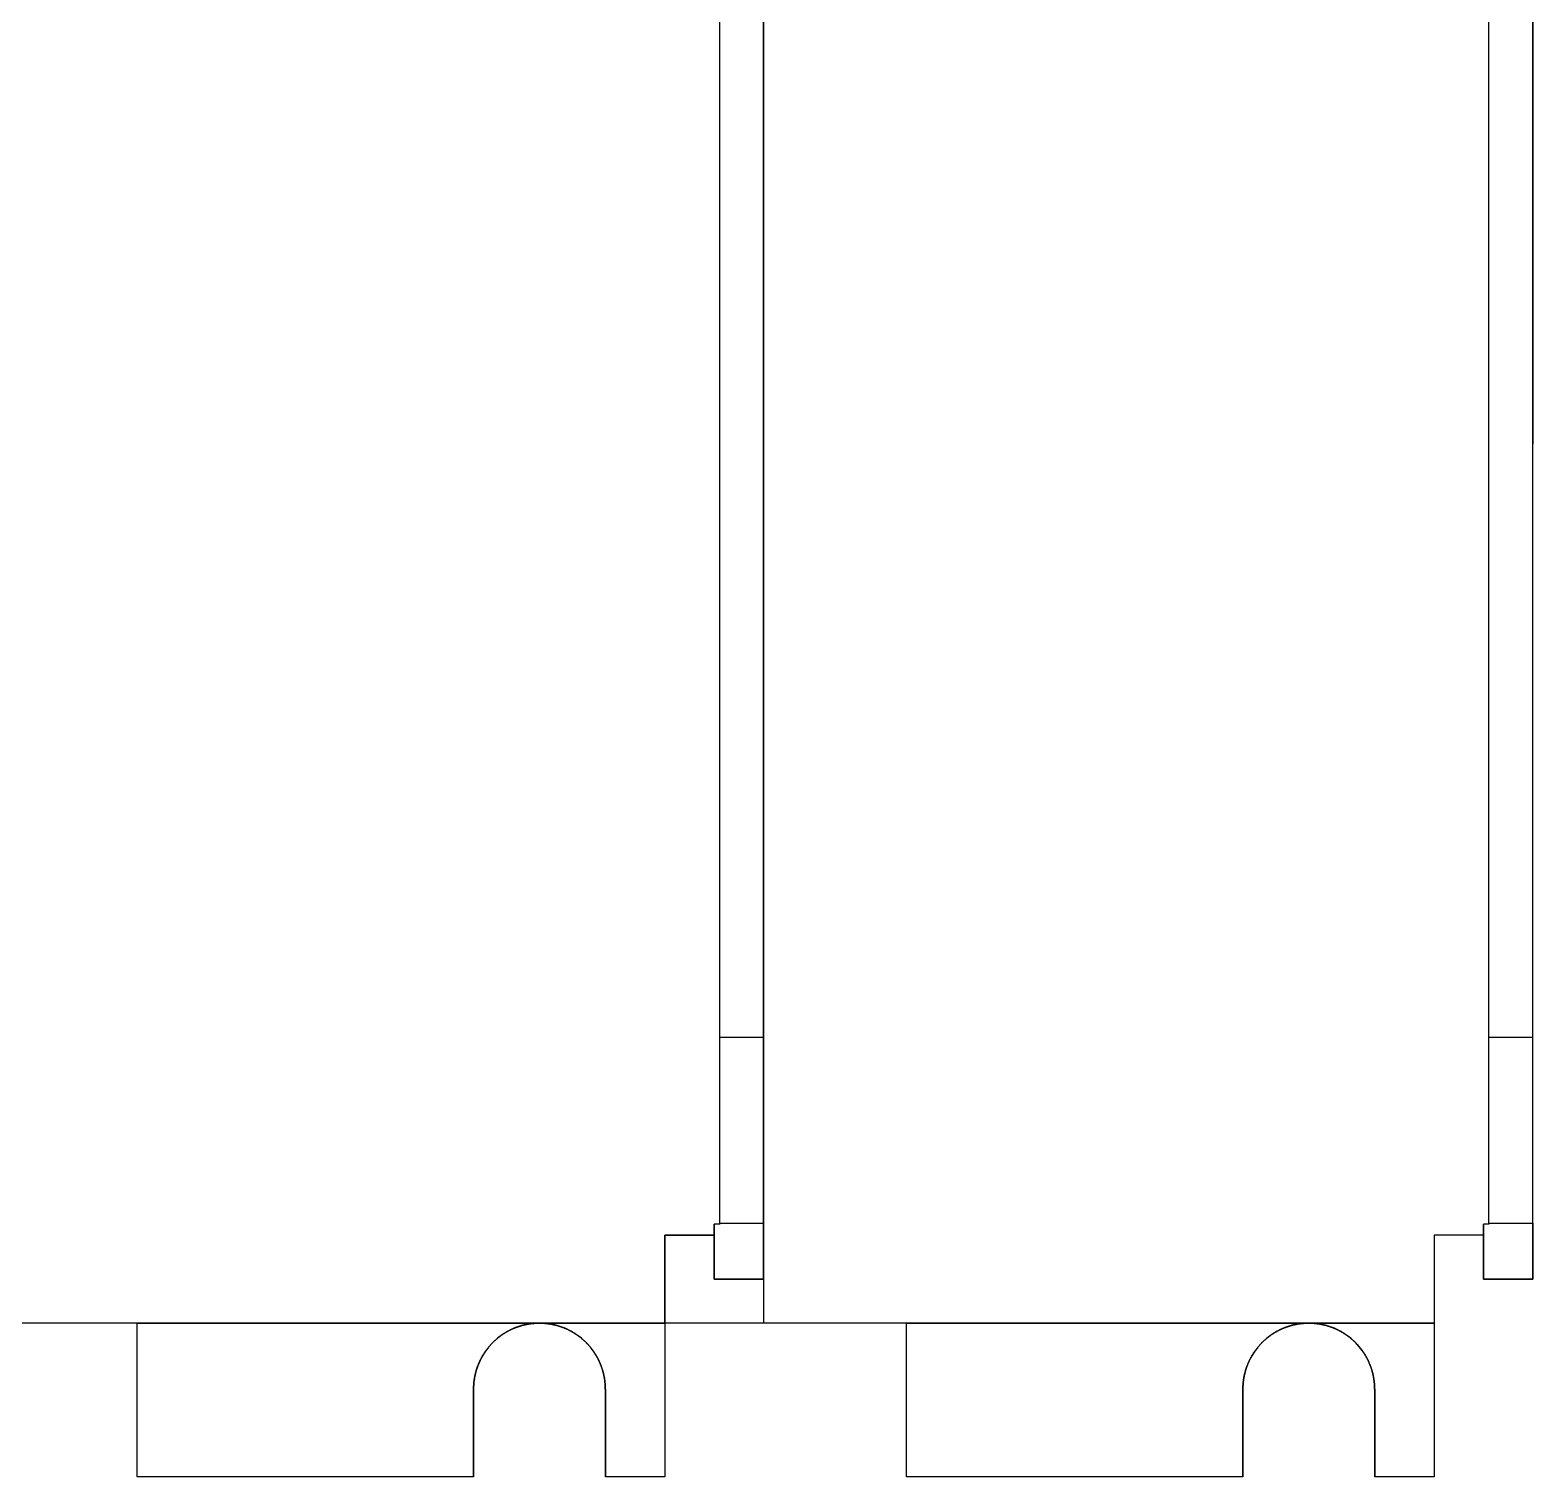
# Paper-space layout 'Sample Network Drawing - A1 Sheet' of a CAD drawing. Extents: x 49 to 806, y 22 to 564.
# Drawn here: x 641.74 to 648.58, y 123.68 to 130.26 of the extents above; entities that cross this region are included whole.
import ezdxf

# ---------------------------------------------------------------- set-up
doc = ezdxf.new("R2010")
doc.units = 0
doc.layers.add('N-EQPM-EXST', color=252, linetype='Continuous', lineweight=25)

psp = doc.layouts.new('Sample Network Drawing - A1 Sheet')

# ---------------------------------------------------------------- linework, layer by layer
at = {"layer": 'N-EQPM-EXST'}
for p, q in [((645.0794, 136.1752), (645.0794, 124.3752)), ((644.8794, 125.6752), (644.8794, 134.2752)), ((644.8794, 124.8251), (644.8794, 134.2752)), ((644.8794, 124.8251), (644.8794, 134.2752)), ((644.8794, 125.6752), (644.8794, 134.2752)), ((645.0794, 125.6752), (645.0794, 134.2752)), ((645.0794, 125.6752), (645.0794, 134.2752)), ((648.3794, 125.6752), (648.3794, 134.2752)), ((648.3794, 124.8251), (648.3794, 134.2752)), ((648.3794, 124.8251), (648.3794, 134.2752)), ((648.3794, 125.6752), (648.3794, 134.2752)), ((648.5794, 125.6752), (648.5794, 134.2752)), ((648.5794, 125.6752), (648.5794, 134.2752)), ((645.0794, 131.8752), (645.0794, 128.3752)), ((648.5794, 131.8752), (648.5794, 128.3752)), ((645.0794, 128.3752), (645.0794, 128.3752)), ((645.0794, 124.5751), (645.0794, 128.3752)), ((648.5794, 128.3752), (648.5794, 128.3752)), ((648.5794, 124.5751), (648.5794, 128.3752)), ((645.0794, 125.6752), (644.8794, 125.6752)), ((645.0794, 125.6752), (644.8794, 125.6752)), ((645.0794, 125.6752), (644.8794, 125.6752)), ((644.8794, 125.6752), (644.8794, 125.6752)), ((644.8794, 124.8301), (644.8794, 125.6752)), ((645.0794, 125.6752), (644.8794, 125.6752)), ((644.8794, 125.6752), (644.8794, 125.6752)), ((644.8794, 124.8301), (644.8794, 125.6752)), ((645.0794, 125.6752), (645.0794, 125.6752)), ((645.0794, 124.8301), (645.0794, 125.6752)), ((645.0794, 125.6752), (645.0794, 125.6752)), ((645.0794, 124.8301), (645.0794, 125.6752)), ((648.5794, 125.6752), (648.3794, 125.6752)), ((648.5794, 125.6752), (648.3794, 125.6752)), ((648.5794, 125.6752), (648.3794, 125.6752)), ((648.3794, 125.6752), (648.3794, 125.6752)), ((648.3794, 124.8301), (648.3794, 125.6752)), ((648.5794, 125.6752), (648.3794, 125.6752)), ((648.3794, 125.6752), (648.3794, 125.6752)), ((648.3794, 124.8301), (648.3794, 125.6752)), ((648.5794, 125.6752), (648.5794, 125.6752)), ((648.5794, 124.8301), (648.5794, 125.6752)), ((648.5794, 125.6752), (648.5794, 125.6752)), ((648.5794, 124.8301), (648.5794, 125.6752)), ((644.8794, 124.8251), (644.8544, 124.8251)), ((644.8544, 124.8251), (644.8544, 124.7751)), ((644.8794, 124.8251), (644.8544, 124.8251)), ((644.8544, 124.7751), (644.8544, 124.8251)), ((644.8544, 124.7751), (644.8544, 124.8251)), ((644.8544, 124.8251), (644.8544, 124.8251)), ((644.8544, 124.8251), (644.8544, 124.7751)), ((644.8794, 124.8251), (644.8544, 124.8251)), ((644.8544, 124.8251), (644.8544, 124.8251)), ((644.8794, 124.8251), (644.8544, 124.8251)), ((644.8794, 124.8301), (645.0794, 124.8301)), ((644.8794, 124.8301), (644.8794, 124.8251)), ((644.8794, 124.8301), (644.8794, 124.8301)), ((644.8794, 124.8301), (644.8794, 124.8301)), ((644.8794, 124.8301), (645.0794, 124.8301)), ((644.8794, 124.8301), (645.0794, 124.8301)), ((644.8794, 124.8301), (644.8794, 124.8251)), ((644.8794, 124.8301), (645.0794, 124.8301)), ((644.8794, 124.8251), (644.8794, 124.8251)), ((644.8794, 124.8251), (644.8794, 124.8251)), ((645.0794, 124.8301), (645.0794, 124.8301)), ((645.0794, 124.8301), (645.0794, 124.5751)), ((645.0794, 124.8301), (645.0794, 124.8301)), ((645.0794, 124.8301), (645.0794, 124.5751)), ((648.3794, 124.8251), (648.3544, 124.8251)), ((648.3544, 124.8251), (648.3544, 124.7751)), ((648.3794, 124.8251), (648.3544, 124.8251)), ((648.3544, 124.7751), (648.3544, 124.8251)), ((648.3544, 124.7751), (648.3544, 124.8251)), ((648.3544, 124.8251), (648.3544, 124.8251)), ((648.3544, 124.8251), (648.3544, 124.7751)), ((648.3794, 124.8251), (648.3544, 124.8251)), ((648.3544, 124.8251), (648.3544, 124.8251)), ((648.3794, 124.8251), (648.3544, 124.8251)), ((648.3794, 124.8301), (648.5794, 124.8301)), ((648.3794, 124.8301), (648.3794, 124.8251)), ((648.3794, 124.8301), (648.3794, 124.8301)), ((648.3794, 124.8301), (648.3794, 124.8301)), ((648.3794, 124.8301), (648.5794, 124.8301)), ((648.3794, 124.8301), (648.5794, 124.8301)), ((648.3794, 124.8301), (648.3794, 124.8251)), ((648.3794, 124.8301), (648.5794, 124.8301)), ((648.3794, 124.8251), (648.3794, 124.8251)), ((648.3794, 124.8251), (648.3794, 124.8251)), ((648.5794, 124.8301), (648.5794, 124.8301)), ((648.5794, 124.8301), (648.5794, 124.5751)), ((648.5794, 124.8301), (648.5794, 124.8301)), ((648.5794, 124.8301), (648.5794, 124.5751)), ((644.6294, 124.7752), (644.8544, 124.7752)), ((644.6294, 124.7752), (644.6294, 124.7752)), ((644.6294, 124.7752), (644.8544, 124.7752)), ((644.6294, 124.3752), (644.6294, 124.7752)), ((644.6294, 124.7752), (644.6294, 124.7752)), ((644.6294, 124.3752), (644.6294, 124.7752)), ((644.8544, 124.7751), (644.6294, 124.7751)), ((644.6294, 124.7751), (644.6294, 124.3752)), ((644.6294, 124.7751), (644.6294, 124.7751)), ((644.6294, 124.7751), (644.6294, 124.3752)), ((644.6294, 124.7751), (644.6294, 123.6752)), ((644.8544, 124.7751), (644.6294, 124.7751)), ((644.6294, 124.7751), (644.6294, 124.7751)), ((644.8544, 124.7751), (644.6294, 124.7751)), ((644.8544, 124.7752), (644.8544, 124.5752)), ((644.8544, 124.7752), (644.8544, 124.7752)), ((644.8544, 124.7752), (644.8544, 124.5752)), ((644.8544, 124.7752), (644.8544, 124.7752)), ((644.8544, 124.7751), (644.8544, 124.7751)), ((644.8544, 124.7751), (644.8544, 124.5751)), ((644.8544, 124.5751), (644.8544, 124.7751)), ((644.8544, 124.5751), (644.8544, 124.7751)), ((644.8544, 124.7751), (644.8544, 124.7751)), ((644.8544, 124.7751), (644.8544, 124.7751)), ((644.8544, 124.7751), (644.8544, 124.7751)), ((648.3544, 124.7751), (648.1294, 124.7751)), ((648.1294, 124.7751), (648.1294, 124.3752)), ((648.1294, 124.7751), (648.1294, 124.7751)), ((648.1294, 124.7751), (648.1294, 124.3752)), ((648.1294, 124.7751), (648.1294, 123.6752)), ((648.3544, 124.7751), (648.1294, 124.7751)), ((648.1294, 124.7751), (648.1294, 124.7751)), ((648.3544, 124.7751), (648.1294, 124.7751)), ((648.3544, 124.7751), (648.3544, 124.7751)), ((648.3544, 124.7751), (648.3544, 124.5751)), ((648.3544, 124.5751), (648.3544, 124.7751)), ((648.3544, 124.5751), (648.3544, 124.7751)), ((648.3544, 124.7751), (648.3544, 124.7751)), ((648.3544, 124.7751), (648.3544, 124.7751)), ((648.3544, 124.7751), (648.3544, 124.7751)), ((644.8544, 124.5752), (645.0794, 124.5752)), ((644.8544, 124.5752), (644.8544, 124.5752)), ((644.8544, 124.5752), (645.0794, 124.5752)), ((644.8544, 124.5752), (644.8544, 124.5752)), ((644.8544, 124.5751), (644.8544, 124.5751)), ((645.0794, 124.5751), (644.8544, 124.5751)), ((645.0794, 124.5751), (644.8544, 124.5751)), ((644.8544, 124.5751), (644.8544, 124.5751)), ((644.8544, 124.5751), (645.0794, 124.5751)), ((645.0794, 124.5752), (645.0794, 124.5752)), ((645.0794, 124.5751), (645.0794, 124.5751)), ((645.0794, 124.5751), (645.0794, 124.5751)), ((648.3544, 124.5751), (648.3544, 124.5751)), ((648.5794, 124.5751), (648.3544, 124.5751)), ((648.5794, 124.5751), (648.3544, 124.5751)), ((648.3544, 124.5751), (648.3544, 124.5751)), ((648.3544, 124.5751), (648.5794, 124.5751)), ((648.5794, 124.5751), (648.5794, 124.5751)), ((648.5794, 124.5751), (648.5794, 124.5751)), ((642.2294, 124.3752), (641.1294, 124.3752)), ((644.6294, 124.3752), (641.5794, 124.3752)), ((644.6294, 124.3752), (641.5794, 124.3752)), ((642.2294, 124.3752), (642.2294, 124.3752)), ((642.2294, 124.3752), (644.0594, 124.3752)), ((642.2294, 123.6752), (642.2294, 124.3752)), ((642.2294, 124.3752), (642.2294, 124.3752)), ((642.2294, 123.6752), (642.2294, 124.3752)), ((642.2294, 124.3752), (644.0594, 124.3752)), ((642.2294, 123.6752), (642.2294, 124.3752)), ((644.0594, 124.3752), (644.6294, 124.3752)), ((644.0594, 124.3752), (644.6294, 124.3752)), ((645.0794, 124.3752), (644.6294, 124.3752)), ((644.6294, 124.3752), (644.6294, 124.3752)), ((645.7294, 124.3752), (644.6294, 124.3752)), ((644.6294, 124.3752), (644.6294, 124.3752)), ((644.6294, 124.3752), (644.6294, 124.3752)), ((644.6294, 124.3752), (644.6294, 123.6752)), ((644.6294, 124.3752), (644.6294, 124.3752)), ((644.6294, 124.3752), (644.6294, 123.6752)), ((648.1294, 124.3752), (645.0794, 124.3752)), ((645.0794, 124.3752), (645.0794, 124.3752)), ((648.1294, 124.3752), (645.0794, 124.3752)), ((645.7294, 124.3752), (645.7294, 124.3752)), ((645.7294, 124.3752), (647.5594, 124.3752)), ((645.7294, 123.6752), (645.7294, 124.3752)), ((645.7294, 124.3752), (645.7294, 124.3752)), ((645.7294, 123.6752), (645.7294, 124.3752)), ((645.7294, 124.3752), (647.5594, 124.3752)), ((645.7294, 123.6752), (645.7294, 124.3752)), ((647.5594, 124.3752), (648.1294, 124.3752)), ((647.5594, 124.3752), (648.1294, 124.3752)), ((648.1294, 124.3752), (648.1294, 124.3752)), ((648.1294, 124.3752), (648.1294, 123.6752)), ((648.1294, 124.3752), (648.1294, 124.3752)), ((648.1294, 124.3752), (648.1294, 123.6752)), ((643.7594, 123.6752), (643.7594, 124.0752)), ((643.7594, 124.0752), (643.7594, 123.6752)), ((643.7594, 123.6752), (643.7594, 124.0752)), ((643.7594, 124.0752), (643.7594, 124.0752)), ((644.3594, 124.0752), (644.3594, 123.6752)), ((644.3594, 124.0752), (644.3594, 123.6752)), ((644.3594, 123.6752), (644.3594, 124.0752)), ((644.3594, 124.0752), (644.3594, 124.0752)), ((647.2594, 123.6752), (647.2594, 124.0752)), ((647.2594, 124.0752), (647.2594, 123.6752)), ((647.2594, 123.6752), (647.2594, 124.0752)), ((647.2594, 124.0752), (647.2594, 124.0752)), ((647.8594, 124.0752), (647.8594, 123.6752)), ((647.8594, 124.0752), (647.8594, 123.6752)), ((647.8594, 123.6752), (647.8594, 124.0752)), ((647.8594, 124.0752), (647.8594, 124.0752)), ((642.2294, 123.6752), (642.2294, 123.6752)), ((643.7594, 123.6752), (642.2294, 123.6752)), ((643.7594, 123.6752), (642.2294, 123.6752)), ((642.2294, 123.6752), (642.2294, 123.6752)), ((643.7594, 123.6752), (642.2294, 123.6752)), ((643.7594, 123.6752), (643.7594, 123.6752)), ((643.7594, 123.6752), (643.7594, 123.6752)), ((644.3594, 123.6752), (644.3594, 123.6752)), ((644.6294, 123.6752), (644.3594, 123.6752)), ((644.6294, 123.6752), (644.3594, 123.6752)), ((644.6294, 123.6752), (644.3594, 123.6752)), ((644.3594, 123.6752), (644.3594, 123.6752)), ((644.6294, 123.6752), (644.6294, 123.6752)), ((644.6294, 123.6752), (644.6294, 123.6752)), ((645.7294, 123.6752), (645.7294, 123.6752)), ((647.2594, 123.6752), (645.7294, 123.6752)), ((647.2594, 123.6752), (645.7294, 123.6752)), ((645.7294, 123.6752), (645.7294, 123.6752)), ((647.2594, 123.6752), (645.7294, 123.6752)), ((647.2594, 123.6752), (647.2594, 123.6752)), ((647.2594, 123.6752), (647.2594, 123.6752)), ((647.8594, 123.6752), (647.8594, 123.6752)), ((648.1294, 123.6752), (647.8594, 123.6752)), ((648.1294, 123.6752), (647.8594, 123.6752)), ((648.1294, 123.6752), (647.8594, 123.6752)), ((647.8594, 123.6752), (647.8594, 123.6752)), ((648.1294, 123.6752), (648.1294, 123.6752)), ((648.1294, 123.6752), (648.1294, 123.6752))]:
    psp.add_line(p, q, dxfattribs=at)
at = {"layer": 'N-EQPM-EXST', "flags": 128}
for points in [[(644.359, 124.0752), (644.359, 124.0776), (644.359, 124.08), (644.3589, 124.0824), (644.3589, 124.0849), (644.3588, 124.0873), (644.3587, 124.0897), (644.3586, 124.0921), (644.3584, 124.0945), (644.3583, 124.0969), (644.3581, 124.0993), (644.3579, 124.1017), (644.3576, 124.1041), (644.3574, 124.1065), (644.3571, 124.1089), (644.3568, 124.1114), (644.3566, 124.1137), (644.3562, 124.1161), (644.3559, 124.1185), (644.3555, 124.1209), (644.3551, 124.1233), (644.3547, 124.1257), (644.3543, 124.1281), (644.3539, 124.1304), (644.3534, 124.1328), (644.353, 124.1352), (644.3525, 124.1376), (644.352, 124.1399), (644.3514, 124.1423), (644.3509, 124.1446), (644.3503, 124.147), (644.3497, 124.1493), (644.3491, 124.1517), (644.3485, 124.154), (644.3479, 124.1563), (644.3472, 124.1586), (644.3465, 124.161), (644.3458, 124.1633), (644.3451, 124.1656), (644.3444, 124.1679), (644.3436, 124.1702), (644.3428, 124.1725), (644.342, 124.1748), (644.3412, 124.177), (644.3404, 124.1793), (644.3395, 124.1816), (644.3387, 124.1838), (644.3378, 124.1861), (644.3369, 124.1883), (644.336, 124.1906), (644.335, 124.1928), (644.3341, 124.195), (644.3331, 124.1972), (644.3321, 124.1994), (644.3311, 124.2016), (644.3301, 124.2038), (644.3291, 124.206), (644.328, 124.2081), (644.3269, 124.2103), (644.3258, 124.2125), (644.3247, 124.2146), (644.3236, 124.2167), (644.3224, 124.2189), (644.3213, 124.221), (644.3201, 124.2231), (644.3189, 124.2252), (644.3177, 124.2273), (644.3164, 124.2293), (644.3152, 124.2314), (644.3139, 124.2335), (644.3126, 124.2355), (644.3113, 124.2376), (644.31, 124.2396), (644.3087, 124.2416), (644.3074, 124.2436), (644.306, 124.2456), (644.3046, 124.2476), (644.3032, 124.2495), (644.3018, 124.2515), (644.3004, 124.2535), (644.2989, 124.2554), (644.2975, 124.2573), (644.296, 124.2592), (644.2945, 124.2611), (644.293, 124.263), (644.2915, 124.2649), (644.2899, 124.2668), (644.2884, 124.2686), (644.2868, 124.2705), (644.2853, 124.2723), (644.2837, 124.2741), (644.2821, 124.2759), (644.2804, 124.2777), (644.2788, 124.2795), (644.2771, 124.2812), (644.2755, 124.283), (644.2738, 124.2847), (644.2721, 124.2865), (644.2704, 124.2882), (644.2687, 124.2898), (644.267, 124.2915), (644.2652, 124.2932), (644.2634, 124.2949), (644.2616, 124.2965), (644.2599, 124.2981), (644.2581, 124.2997), (644.2563, 124.3013), (644.2544, 124.3029), (644.2526, 124.3045), (644.2508, 124.306), (644.2489, 124.3076), (644.247, 124.3091), (644.2451, 124.3106), (644.2432, 124.3121), (644.2413, 124.3135), (644.2394, 124.315), (644.2374, 124.3165), (644.2355, 124.3179), (644.2335, 124.3193), (644.2316, 124.3207), (644.2296, 124.3221), (644.2276, 124.3234), (644.2256, 124.3248), (644.2236, 124.3261), (644.2216, 124.3274), (644.2195, 124.3287), (644.2175, 124.33), (644.2154, 124.3313), (644.2134, 124.3325), (644.2113, 124.3338), (644.2092, 124.335), (644.2071, 124.3362), (644.205, 124.3374), (644.2029, 124.3385), (644.2007, 124.3397), (644.1986, 124.3408), (644.1965, 124.3419), (644.1943, 124.343), (644.1922, 124.3441), (644.19, 124.3452), (644.1878, 124.3462), (644.1856, 124.3472), (644.1835, 124.3482), (644.1813, 124.3492), (644.179, 124.3502), (644.1768, 124.3512), (644.1746, 124.3521), (644.1724, 124.353), (644.1701, 124.3539), (644.1679, 124.3548), (644.1656, 124.3557), (644.1634, 124.3565), (644.1611, 124.3573), (644.1588, 124.3582), (644.1565, 124.359), (644.1543, 124.3597), (644.152, 124.3605), (644.1496, 124.3612), (644.1474, 124.3619), (644.145, 124.3626), (644.1427, 124.3633), (644.1404, 124.364), (644.1381, 124.3646), (644.1357, 124.3652), (644.1334, 124.3659), (644.1311, 124.3664), (644.1287, 124.367), (644.1264, 124.3676), (644.124, 124.3681), (644.1217, 124.3686), (644.1193, 124.3691), (644.1169, 124.3696), (644.1146, 124.37), (644.1122, 124.3705), (644.1098, 124.3709), (644.1074, 124.3713), (644.105, 124.3717), (644.1027, 124.372), (644.1003, 124.3724), (644.0979, 124.3727), (644.0955, 124.373), (644.0931, 124.3732), (644.0907, 124.3735), (644.0883, 124.3738), (644.0859, 124.374), (644.0835, 124.3742), (644.0811, 124.3744), (644.0786, 124.3746), (644.0763, 124.3747), (644.0738, 124.3748), (644.0714, 124.3749), (644.069, 124.375), (644.0666, 124.3751), (644.0642, 124.3751), (644.0618, 124.3752), (644.0594, 124.3752), (644.0569, 124.3752), (644.0545, 124.3751), (644.0521, 124.3751), (644.0497, 124.375), (644.0473, 124.3749), (644.0449, 124.3748), (644.0425, 124.3747), (644.0401, 124.3746), (644.0376, 124.3744), (644.0353, 124.3742), (644.0328, 124.374), (644.0304, 124.3738), (644.028, 124.3735), (644.0256, 124.3732), (644.0232, 124.373), (644.0208, 124.3727), (644.0184, 124.3724), (644.016, 124.372), (644.0137, 124.3717), (644.0113, 124.3713), (644.0089, 124.3709), (644.0065, 124.3705), (644.0041, 124.37), (644.0018, 124.3696), (643.9994, 124.3691), (643.9971, 124.3686), (643.9947, 124.3681), (643.9923, 124.3676), (643.99, 124.367), (643.9876, 124.3664), (643.9853, 124.3659), (643.983, 124.3652), (643.9806, 124.3646), (643.9783, 124.364), (643.976, 124.3633), (643.9737, 124.3626), (643.9713, 124.3619), (643.9691, 124.3612), (643.9668, 124.3605), (643.9644, 124.3597), (643.9622, 124.359), (643.9599, 124.3582), (643.9576, 124.3573), (643.9554, 124.3565), (643.9531, 124.3557), (643.9508, 124.3548), (643.9486, 124.3539), (643.9464, 124.353), (643.9441, 124.3521), (643.9419, 124.3512), (643.9397, 124.3502), (643.9375, 124.3492), (643.9353, 124.3482), (643.9331, 124.3472), (643.9309, 124.3462), (643.9287, 124.3452), (643.9265, 124.3441), (643.9244, 124.343), (643.9222, 124.3419), (643.9201, 124.3408), (643.918, 124.3397), (643.9158, 124.3385), (643.9137, 124.3374), (643.9116, 124.3362), (643.9095, 124.335), (643.9074, 124.3338), (643.9053, 124.3325), (643.9033, 124.3313), (643.9012, 124.33), (643.8992, 124.3287), (643.8971, 124.3274), (643.8951, 124.3261), (643.8931, 124.3248), (643.8911, 124.3234), (643.8891, 124.3221), (643.8871, 124.3207), (643.8852, 124.3193), (643.8832, 124.3179), (643.8813, 124.3165), (643.8793, 124.315), (643.8774, 124.3135), (643.8755, 124.3121), (643.8736, 124.3106), (643.8717, 124.3091), (643.8698, 124.3076), (643.868, 124.306), (643.8661, 124.3045), (643.8643, 124.3029), (643.8625, 124.3013), (643.8606, 124.2997), (643.8588, 124.2981), (643.8571, 124.2965), (643.8553, 124.2949), (643.8535, 124.2932), (643.8518, 124.2915), (643.85, 124.2898), (643.8483, 124.2882), (643.8466, 124.2865), (643.8449, 124.2847), (643.8432, 124.283), (643.8416, 124.2812), (643.8399, 124.2795), (643.8383, 124.2777), (643.8367, 124.2759), (643.835, 124.2741), (643.8335, 124.2723), (643.8319, 124.2705), (643.8303, 124.2686), (643.8288, 124.2668), (643.8272, 124.2649), (643.8257, 124.263), (643.8242, 124.2611), (643.8227, 124.2592), (643.8213, 124.2573), (643.8198, 124.2554), (643.8183, 124.2535), (643.8169, 124.2515), (643.8155, 124.2495), (643.8141, 124.2476), (643.8127, 124.2456), (643.8114, 124.2436), (643.81, 124.2416), (643.8087, 124.2396), (643.8074, 124.2376), (643.8061, 124.2355), (643.8048, 124.2335), (643.8035, 124.2314), (643.8023, 124.2293), (643.801, 124.2273), (643.7998, 124.2252), (643.7986, 124.2231), (643.7975, 124.221), (643.7963, 124.2189), (643.7952, 124.2167), (643.794, 124.2146), (643.7929, 124.2125), (643.7918, 124.2103), (643.7907, 124.2081), (643.7896, 124.206), (643.7886, 124.2038), (643.7876, 124.2016), (643.7866, 124.1994), (643.7856, 124.1972), (643.7846, 124.195), (643.7837, 124.1928), (643.7827, 124.1906), (643.7818, 124.1883), (643.7809, 124.1861), (643.78, 124.1838), (643.7792, 124.1816), (643.7783, 124.1793), (643.7775, 124.177), (643.7767, 124.1748), (643.7759, 124.1725), (643.7751, 124.1702), (643.7744, 124.1679), (643.7736, 124.1656), (643.7729, 124.1633), (643.7722, 124.161), (643.7715, 124.1586), (643.7709, 124.1563), (643.7702, 124.154), (643.7696, 124.1517), (643.769, 124.1493), (643.7684, 124.147), (643.7678, 124.1446), (643.7673, 124.1423), (643.7667, 124.1399), (643.7662, 124.1376), (643.7657, 124.1352), (643.7653, 124.1328), (643.7648, 124.1304), (643.7644, 124.1281), (643.764, 124.1257), (643.7636, 124.1233), (643.7632, 124.1209), (643.7628, 124.1185), (643.7625, 124.1161), (643.7622, 124.1137), (643.7619, 124.1114), (643.7616, 124.1089), (643.7613, 124.1065), (643.7611, 124.1041), (643.7608, 124.1017), (643.7607, 124.0993), (643.7605, 124.0969), (643.7603, 124.0945), (643.7602, 124.0921), (643.76, 124.0897), (643.7599, 124.0873), (643.7598, 124.0849), (643.7598, 124.0824), (643.7597, 124.08), (643.7597, 124.0776), (643.7597, 124.0752), (643.7597, 124.0776), (643.7597, 124.08), (643.7598, 124.0824), (643.7598, 124.0849), (643.7599, 124.0873), (643.76, 124.0897), (643.7602, 124.0921), (643.7603, 124.0945), (643.7605, 124.0969), (643.7607, 124.0993), (643.7608, 124.1017), (643.7611, 124.1041), (643.7613, 124.1065), (643.7616, 124.1089), (643.7619, 124.1114), (643.7622, 124.1137), (643.7625, 124.1161), (643.7628, 124.1185), (643.7632, 124.1209), (643.7636, 124.1233), (643.764, 124.1257), (643.7644, 124.1281), (643.7648, 124.1304), (643.7653, 124.1328), (643.7657, 124.1352), (643.7662, 124.1376), (643.7667, 124.1399), (643.7673, 124.1423), (643.7678, 124.1446), (643.7684, 124.147), (643.769, 124.1493), (643.7696, 124.1517), (643.7702, 124.154), (643.7709, 124.1563), (643.7715, 124.1586), (643.7722, 124.161), (643.7729, 124.1633), (643.7736, 124.1656), (643.7744, 124.1679), (643.7751, 124.1702), (643.7759, 124.1725), (643.7767, 124.1748), (643.7775, 124.177), (643.7783, 124.1793), (643.7792, 124.1816), (643.78, 124.1838), (643.7809, 124.1861), (643.7818, 124.1883), (643.7827, 124.1906), (643.7837, 124.1928), (643.7846, 124.195), (643.7856, 124.1972), (643.7866, 124.1994), (643.7876, 124.2016), (643.7886, 124.2038), (643.7896, 124.206), (643.7907, 124.2081), (643.7918, 124.2103), (643.7929, 124.2125), (643.794, 124.2146), (643.7952, 124.2167), (643.7963, 124.2189), (643.7975, 124.221), (643.7986, 124.2231), (643.7998, 124.2252), (643.801, 124.2273), (643.8023, 124.2293), (643.8035, 124.2314), (643.8048, 124.2335), (643.8061, 124.2355), (643.8074, 124.2376), (643.8087, 124.2396), (643.81, 124.2416), (643.8114, 124.2436), (643.8127, 124.2456), (643.8141, 124.2476), (643.8155, 124.2495), (643.8169, 124.2515), (643.8183, 124.2535), (643.8198, 124.2554), (643.8213, 124.2573), (643.8227, 124.2592), (643.8242, 124.2611), (643.8257, 124.263), (643.8272, 124.2649), (643.8288, 124.2668), (643.8303, 124.2686), (643.8319, 124.2705), (643.8335, 124.2723), (643.835, 124.2741), (643.8367, 124.2759), (643.8383, 124.2777), (643.8399, 124.2795), (643.8416, 124.2812), (643.8432, 124.283), (643.8449, 124.2847), (643.8466, 124.2865), (643.8483, 124.2882), (643.85, 124.2898), (643.8518, 124.2915), (643.8535, 124.2932), (643.8553, 124.2949), (643.8571, 124.2965), (643.8588, 124.2981), (643.8606, 124.2997), (643.8625, 124.3013), (643.8643, 124.3029), (643.8661, 124.3045), (643.868, 124.306), (643.8698, 124.3076), (643.8717, 124.3091), (643.8736, 124.3106), (643.8755, 124.3121), (643.8774, 124.3135), (643.8793, 124.315), (643.8813, 124.3165), (643.8832, 124.3179), (643.8852, 124.3193), (643.8871, 124.3207), (643.8891, 124.3221), (643.8911, 124.3234), (643.8931, 124.3248), (643.8951, 124.3261), (643.8971, 124.3274), (643.8992, 124.3287), (643.9012, 124.33), (643.9033, 124.3313), (643.9053, 124.3325), (643.9074, 124.3338), (643.9095, 124.335), (643.9116, 124.3362), (643.9137, 124.3374), (643.9158, 124.3385), (643.918, 124.3397), (643.9201, 124.3408), (643.9222, 124.3419), (643.9244, 124.343), (643.9265, 124.3441), (643.9287, 124.3452), (643.9309, 124.3462), (643.9331, 124.3472), (643.9353, 124.3482), (643.9375, 124.3492), (643.9397, 124.3502), (643.9419, 124.3512), (643.9441, 124.3521), (643.9464, 124.353), (643.9486, 124.3539), (643.9508, 124.3548), (643.9531, 124.3557), (643.9554, 124.3565), (643.9576, 124.3573), (643.9599, 124.3582), (643.9622, 124.359), (643.9644, 124.3597), (643.9668, 124.3605), (643.9691, 124.3612), (643.9713, 124.3619), (643.9737, 124.3626), (643.976, 124.3633), (643.9783, 124.364), (643.9806, 124.3646), (643.983, 124.3652), (643.9853, 124.3659), (643.9876, 124.3664), (643.99, 124.367), (643.9923, 124.3676), (643.9947, 124.3681), (643.9971, 124.3686), (643.9994, 124.3691), (644.0018, 124.3696), (644.0041, 124.37), (644.0065, 124.3705), (644.0089, 124.3709), (644.0113, 124.3713), (644.0137, 124.3717), (644.016, 124.372), (644.0184, 124.3724), (644.0208, 124.3727), (644.0232, 124.373), (644.0256, 124.3732), (644.028, 124.3735), (644.0304, 124.3738), (644.0328, 124.374), (644.0353, 124.3742), (644.0376, 124.3744), (644.0401, 124.3746), (644.0425, 124.3747), (644.0449, 124.3748), (644.0473, 124.3749), (644.0497, 124.375), (644.0521, 124.3751), (644.0545, 124.3751), (644.0569, 124.3752), (644.0594, 124.3752), (644.0618, 124.3752), (644.0642, 124.3751), (644.0666, 124.3751), (644.069, 124.375), (644.0714, 124.3749), (644.0738, 124.3748), (644.0763, 124.3747), (644.0786, 124.3746), (644.0811, 124.3744), (644.0835, 124.3742), (644.0859, 124.374), (644.0883, 124.3738), (644.0907, 124.3735), (644.0931, 124.3732), (644.0955, 124.373), (644.0979, 124.3727), (644.1003, 124.3724), (644.1027, 124.372), (644.105, 124.3717), (644.1074, 124.3713), (644.1098, 124.3709), (644.1122, 124.3705), (644.1146, 124.37), (644.1169, 124.3696), (644.1193, 124.3691), (644.1217, 124.3686), (644.124, 124.3681), (644.1264, 124.3676), (644.1287, 124.367), (644.1311, 124.3664), (644.1334, 124.3659), (644.1357, 124.3652), (644.1381, 124.3646), (644.1404, 124.364), (644.1427, 124.3633), (644.145, 124.3626), (644.1474, 124.3619), (644.1496, 124.3612), (644.152, 124.3605), (644.1543, 124.3597), (644.1565, 124.359), (644.1588, 124.3582), (644.1611, 124.3573), (644.1634, 124.3565), (644.1656, 124.3557), (644.1679, 124.3548), (644.1701, 124.3539), (644.1724, 124.353), (644.1746, 124.3521), (644.1768, 124.3512), (644.179, 124.3502), (644.1813, 124.3492), (644.1835, 124.3482), (644.1856, 124.3472), (644.1878, 124.3462), (644.19, 124.3452), (644.1922, 124.3441), (644.1943, 124.343), (644.1965, 124.3419), (644.1986, 124.3408), (644.2007, 124.3397), (644.2029, 124.3385), (644.205, 124.3374), (644.2071, 124.3362), (644.2092, 124.335), (644.2113, 124.3338), (644.2134, 124.3325), (644.2154, 124.3313), (644.2175, 124.33), (644.2195, 124.3287), (644.2216, 124.3274), (644.2236, 124.3261), (644.2256, 124.3248), (644.2276, 124.3234), (644.2296, 124.3221), (644.2316, 124.3207), (644.2335, 124.3193), (644.2355, 124.3179), (644.2374, 124.3165), (644.2394, 124.315), (644.2413, 124.3135), (644.2432, 124.3121), (644.2451, 124.3106), (644.247, 124.3091), (644.2489, 124.3076), (644.2508, 124.306), (644.2526, 124.3045), (644.2544, 124.3029), (644.2563, 124.3013), (644.2581, 124.2997), (644.2599, 124.2981), (644.2616, 124.2965), (644.2634, 124.2949), (644.2652, 124.2932), (644.267, 124.2915), (644.2687, 124.2898), (644.2704, 124.2882), (644.2721, 124.2865), (644.2738, 124.2847), (644.2755, 124.283), (644.2771, 124.2812), (644.2788, 124.2795), (644.2804, 124.2777), (644.2821, 124.2759), (644.2837, 124.2741), (644.2853, 124.2723), (644.2868, 124.2705), (644.2884, 124.2686), (644.2899, 124.2668), (644.2915, 124.2649), (644.293, 124.263), (644.2945, 124.2611), (644.296, 124.2592), (644.2975, 124.2573), (644.2989, 124.2554), (644.3004, 124.2535), (644.3018, 124.2515), (644.3032, 124.2495), (644.3046, 124.2476), (644.306, 124.2456), (644.3074, 124.2436), (644.3087, 124.2416), (644.31, 124.2396), (644.3113, 124.2376), (644.3126, 124.2355), (644.3139, 124.2335), (644.3152, 124.2314), (644.3164, 124.2293), (644.3177, 124.2273), (644.3189, 124.2252), (644.3201, 124.2231), (644.3213, 124.221), (644.3224, 124.2189), (644.3236, 124.2167), (644.3247, 124.2146), (644.3258, 124.2125), (644.3269, 124.2103), (644.328, 124.2081), (644.3291, 124.206), (644.3301, 124.2038), (644.3311, 124.2016), (644.3321, 124.1994), (644.3331, 124.1972), (644.3341, 124.195), (644.335, 124.1928), (644.336, 124.1906), (644.3369, 124.1883), (644.3378, 124.1861), (644.3387, 124.1838), (644.3395, 124.1816), (644.3404, 124.1793), (644.3412, 124.177), (644.342, 124.1748), (644.3428, 124.1725), (644.3436, 124.1702), (644.3444, 124.1679), (644.3451, 124.1656), (644.3458, 124.1633), (644.3465, 124.161), (644.3472, 124.1586), (644.3479, 124.1563), (644.3485, 124.154), (644.3491, 124.1517), (644.3497, 124.1493), (644.3503, 124.147), (644.3509, 124.1446), (644.3514, 124.1423), (644.352, 124.1399), (644.3525, 124.1376), (644.353, 124.1352), (644.3534, 124.1328), (644.3539, 124.1304), (644.3543, 124.1281), (644.3547, 124.1257), (644.3551, 124.1233), (644.3555, 124.1209), (644.3559, 124.1185), (644.3562, 124.1161), (644.3566, 124.1137), (644.3568, 124.1114), (644.3571, 124.1089), (644.3574, 124.1065), (644.3576, 124.1041), (644.3579, 124.1017), (644.3581, 124.0993), (644.3583, 124.0969), (644.3584, 124.0945), (644.3586, 124.0921), (644.3587, 124.0897), (644.3588, 124.0873), (644.3589, 124.0849), (644.3589, 124.0824), (644.359, 124.08), (644.359, 124.0776)], [(647.859, 124.0752), (647.859, 124.0776), (647.859, 124.08), (647.8589, 124.0824), (647.8589, 124.0849), (647.8588, 124.0873), (647.8587, 124.0897), (647.8586, 124.0921), (647.8584, 124.0945), (647.8583, 124.0969), (647.8581, 124.0993), (647.8579, 124.1017), (647.8576, 124.1041), (647.8574, 124.1065), (647.8571, 124.1089), (647.8568, 124.1114), (647.8566, 124.1137), (647.8562, 124.1161), (647.8559, 124.1185), (647.8555, 124.1209), (647.8551, 124.1233), (647.8547, 124.1257), (647.8543, 124.1281), (647.8539, 124.1304), (647.8534, 124.1328), (647.853, 124.1352), (647.8525, 124.1376), (647.852, 124.1399), (647.8514, 124.1423), (647.8509, 124.1446), (647.8503, 124.147), (647.8497, 124.1493), (647.8491, 124.1517), (647.8485, 124.154), (647.8479, 124.1563), (647.8472, 124.1586), (647.8465, 124.161), (647.8458, 124.1633), (647.8451, 124.1656), (647.8444, 124.1679), (647.8436, 124.1702), (647.8428, 124.1725), (647.842, 124.1748), (647.8412, 124.177), (647.8404, 124.1793), (647.8395, 124.1816), (647.8387, 124.1838), (647.8378, 124.1861), (647.8369, 124.1883), (647.836, 124.1906), (647.835, 124.1928), (647.8341, 124.195), (647.8331, 124.1972), (647.8321, 124.1994), (647.8311, 124.2016), (647.8301, 124.2038), (647.8291, 124.206), (647.828, 124.2081), (647.8269, 124.2103), (647.8258, 124.2125), (647.8247, 124.2146), (647.8236, 124.2167), (647.8224, 124.2189), (647.8213, 124.221), (647.8201, 124.2231), (647.8189, 124.2252), (647.8177, 124.2273), (647.8164, 124.2293), (647.8152, 124.2314), (647.8139, 124.2335), (647.8126, 124.2355), (647.8113, 124.2376), (647.81, 124.2396), (647.8087, 124.2416), (647.8074, 124.2436), (647.806, 124.2456), (647.8046, 124.2476), (647.8032, 124.2495), (647.8018, 124.2515), (647.8004, 124.2535), (647.7989, 124.2554), (647.7975, 124.2573), (647.796, 124.2592), (647.7945, 124.2611), (647.793, 124.263), (647.7915, 124.2649), (647.7899, 124.2668), (647.7884, 124.2686), (647.7868, 124.2705), (647.7853, 124.2723), (647.7837, 124.2741), (647.7821, 124.2759), (647.7804, 124.2777), (647.7788, 124.2795), (647.7771, 124.2812), (647.7755, 124.283), (647.7738, 124.2847), (647.7721, 124.2865), (647.7704, 124.2882), (647.7687, 124.2898), (647.767, 124.2915), (647.7652, 124.2932), (647.7634, 124.2949), (647.7616, 124.2965), (647.7599, 124.2981), (647.7581, 124.2997), (647.7563, 124.3013), (647.7544, 124.3029), (647.7526, 124.3045), (647.7508, 124.306), (647.7489, 124.3076), (647.747, 124.3091), (647.7451, 124.3106), (647.7432, 124.3121), (647.7413, 124.3135), (647.7394, 124.315), (647.7374, 124.3165), (647.7355, 124.3179), (647.7335, 124.3193), (647.7316, 124.3207), (647.7296, 124.3221), (647.7276, 124.3234), (647.7256, 124.3248), (647.7236, 124.3261), (647.7216, 124.3274), (647.7195, 124.3287), (647.7175, 124.33), (647.7154, 124.3313), (647.7134, 124.3325), (647.7113, 124.3338), (647.7092, 124.335), (647.7071, 124.3362), (647.705, 124.3374), (647.7029, 124.3385), (647.7007, 124.3397), (647.6986, 124.3408), (647.6965, 124.3419), (647.6943, 124.343), (647.6922, 124.3441), (647.69, 124.3452), (647.6878, 124.3462), (647.6856, 124.3472), (647.6835, 124.3482), (647.6813, 124.3492), (647.679, 124.3502), (647.6768, 124.3512), (647.6746, 124.3521), (647.6724, 124.353), (647.6701, 124.3539), (647.6679, 124.3548), (647.6656, 124.3557), (647.6634, 124.3565), (647.6611, 124.3573), (647.6588, 124.3582), (647.6565, 124.359), (647.6543, 124.3597), (647.652, 124.3605), (647.6496, 124.3612), (647.6474, 124.3619), (647.645, 124.3626), (647.6427, 124.3633), (647.6404, 124.364), (647.6381, 124.3646), (647.6357, 124.3652), (647.6334, 124.3659), (647.6311, 124.3664), (647.6287, 124.367), (647.6264, 124.3676), (647.624, 124.3681), (647.6217, 124.3686), (647.6193, 124.3691), (647.6169, 124.3696), (647.6146, 124.37), (647.6122, 124.3705), (647.6098, 124.3709), (647.6074, 124.3713), (647.605, 124.3717), (647.6027, 124.372), (647.6003, 124.3724), (647.5979, 124.3727), (647.5955, 124.373), (647.5931, 124.3732), (647.5907, 124.3735), (647.5883, 124.3738), (647.5859, 124.374), (647.5835, 124.3742), (647.5811, 124.3744), (647.5786, 124.3746), (647.5763, 124.3747), (647.5738, 124.3748), (647.5714, 124.3749), (647.569, 124.375), (647.5666, 124.3751), (647.5642, 124.3751), (647.5618, 124.3752), (647.5594, 124.3752), (647.5569, 124.3752), (647.5545, 124.3751), (647.5521, 124.3751), (647.5497, 124.375), (647.5473, 124.3749), (647.5449, 124.3748), (647.5425, 124.3747), (647.5401, 124.3746), (647.5376, 124.3744), (647.5353, 124.3742), (647.5328, 124.374), (647.5304, 124.3738), (647.528, 124.3735), (647.5256, 124.3732), (647.5232, 124.373), (647.5208, 124.3727), (647.5184, 124.3724), (647.516, 124.372), (647.5137, 124.3717), (647.5113, 124.3713), (647.5089, 124.3709), (647.5065, 124.3705), (647.5041, 124.37), (647.5018, 124.3696), (647.4994, 124.3691), (647.4971, 124.3686), (647.4947, 124.3681), (647.4923, 124.3676), (647.49, 124.367), (647.4876, 124.3664), (647.4853, 124.3659), (647.483, 124.3652), (647.4806, 124.3646), (647.4783, 124.364), (647.476, 124.3633), (647.4737, 124.3626), (647.4713, 124.3619), (647.4691, 124.3612), (647.4668, 124.3605), (647.4644, 124.3597), (647.4622, 124.359), (647.4599, 124.3582), (647.4576, 124.3573), (647.4554, 124.3565), (647.4531, 124.3557), (647.4508, 124.3548), (647.4486, 124.3539), (647.4464, 124.353), (647.4441, 124.3521), (647.4419, 124.3512), (647.4397, 124.3502), (647.4375, 124.3492), (647.4353, 124.3482), (647.4331, 124.3472), (647.4309, 124.3462), (647.4287, 124.3452), (647.4265, 124.3441), (647.4244, 124.343), (647.4222, 124.3419), (647.4201, 124.3408), (647.418, 124.3397), (647.4158, 124.3385), (647.4137, 124.3374), (647.4116, 124.3362), (647.4095, 124.335), (647.4074, 124.3338), (647.4053, 124.3325), (647.4033, 124.3313), (647.4012, 124.33), (647.3992, 124.3287), (647.3971, 124.3274), (647.3951, 124.3261), (647.3931, 124.3248), (647.3911, 124.3234), (647.3891, 124.3221), (647.3871, 124.3207), (647.3852, 124.3193), (647.3832, 124.3179), (647.3813, 124.3165), (647.3793, 124.315), (647.3774, 124.3135), (647.3755, 124.3121), (647.3736, 124.3106), (647.3717, 124.3091), (647.3698, 124.3076), (647.368, 124.306), (647.3661, 124.3045), (647.3643, 124.3029), (647.3625, 124.3013), (647.3606, 124.2997), (647.3588, 124.2981), (647.3571, 124.2965), (647.3553, 124.2949), (647.3535, 124.2932), (647.3518, 124.2915), (647.35, 124.2898), (647.3483, 124.2882), (647.3466, 124.2865), (647.3449, 124.2847), (647.3432, 124.283), (647.3416, 124.2812), (647.3399, 124.2795), (647.3383, 124.2777), (647.3367, 124.2759), (647.335, 124.2741), (647.3335, 124.2723), (647.3319, 124.2705), (647.3303, 124.2686), (647.3288, 124.2668), (647.3272, 124.2649), (647.3257, 124.263), (647.3242, 124.2611), (647.3227, 124.2592), (647.3213, 124.2573), (647.3198, 124.2554), (647.3183, 124.2535), (647.3169, 124.2515), (647.3155, 124.2495), (647.3141, 124.2476), (647.3127, 124.2456), (647.3114, 124.2436), (647.31, 124.2416), (647.3087, 124.2396), (647.3074, 124.2376), (647.3061, 124.2355), (647.3048, 124.2335), (647.3035, 124.2314), (647.3023, 124.2293), (647.301, 124.2273), (647.2998, 124.2252), (647.2986, 124.2231), (647.2975, 124.221), (647.2963, 124.2189), (647.2952, 124.2167), (647.294, 124.2146), (647.2929, 124.2125), (647.2918, 124.2103), (647.2907, 124.2081), (647.2896, 124.206), (647.2886, 124.2038), (647.2876, 124.2016), (647.2866, 124.1994), (647.2856, 124.1972), (647.2846, 124.195), (647.2837, 124.1928), (647.2827, 124.1906), (647.2818, 124.1883), (647.2809, 124.1861), (647.28, 124.1838), (647.2792, 124.1816), (647.2783, 124.1793), (647.2775, 124.177), (647.2767, 124.1748), (647.2759, 124.1725), (647.2751, 124.1702), (647.2744, 124.1679), (647.2736, 124.1656), (647.2729, 124.1633), (647.2722, 124.161), (647.2715, 124.1586), (647.2709, 124.1563), (647.2702, 124.154), (647.2696, 124.1517), (647.269, 124.1493), (647.2684, 124.147), (647.2678, 124.1446), (647.2673, 124.1423), (647.2667, 124.1399), (647.2662, 124.1376), (647.2657, 124.1352), (647.2653, 124.1328), (647.2648, 124.1304), (647.2644, 124.1281), (647.264, 124.1257), (647.2636, 124.1233), (647.2632, 124.1209), (647.2628, 124.1185), (647.2625, 124.1161), (647.2622, 124.1137), (647.2619, 124.1114), (647.2616, 124.1089), (647.2613, 124.1065), (647.2611, 124.1041), (647.2608, 124.1017), (647.2607, 124.0993), (647.2605, 124.0969), (647.2603, 124.0945), (647.2602, 124.0921), (647.26, 124.0897), (647.2599, 124.0873), (647.2598, 124.0849), (647.2598, 124.0824), (647.2597, 124.08), (647.2597, 124.0776), (647.2597, 124.0752), (647.2597, 124.0776), (647.2597, 124.08), (647.2598, 124.0824), (647.2598, 124.0849), (647.2599, 124.0873), (647.26, 124.0897), (647.2602, 124.0921), (647.2603, 124.0945), (647.2605, 124.0969), (647.2607, 124.0993), (647.2608, 124.1017), (647.2611, 124.1041), (647.2613, 124.1065), (647.2616, 124.1089), (647.2619, 124.1114), (647.2622, 124.1137), (647.2625, 124.1161), (647.2628, 124.1185), (647.2632, 124.1209), (647.2636, 124.1233), (647.264, 124.1257), (647.2644, 124.1281), (647.2648, 124.1304), (647.2653, 124.1328), (647.2657, 124.1352), (647.2662, 124.1376), (647.2667, 124.1399), (647.2673, 124.1423), (647.2678, 124.1446), (647.2684, 124.147), (647.269, 124.1493), (647.2696, 124.1517), (647.2702, 124.154), (647.2709, 124.1563), (647.2715, 124.1586), (647.2722, 124.161), (647.2729, 124.1633), (647.2736, 124.1656), (647.2744, 124.1679), (647.2751, 124.1702), (647.2759, 124.1725), (647.2767, 124.1748), (647.2775, 124.177), (647.2783, 124.1793), (647.2792, 124.1816), (647.28, 124.1838), (647.2809, 124.1861), (647.2818, 124.1883), (647.2827, 124.1906), (647.2837, 124.1928), (647.2846, 124.195), (647.2856, 124.1972), (647.2866, 124.1994), (647.2876, 124.2016), (647.2886, 124.2038), (647.2896, 124.206), (647.2907, 124.2081), (647.2918, 124.2103), (647.2929, 124.2125), (647.294, 124.2146), (647.2952, 124.2167), (647.2963, 124.2189), (647.2975, 124.221), (647.2986, 124.2231), (647.2998, 124.2252), (647.301, 124.2273), (647.3023, 124.2293), (647.3035, 124.2314), (647.3048, 124.2335), (647.3061, 124.2355), (647.3074, 124.2376), (647.3087, 124.2396), (647.31, 124.2416), (647.3114, 124.2436), (647.3127, 124.2456), (647.3141, 124.2476), (647.3155, 124.2495), (647.3169, 124.2515), (647.3183, 124.2535), (647.3198, 124.2554), (647.3213, 124.2573), (647.3227, 124.2592), (647.3242, 124.2611), (647.3257, 124.263), (647.3272, 124.2649), (647.3288, 124.2668), (647.3303, 124.2686), (647.3319, 124.2705), (647.3335, 124.2723), (647.335, 124.2741), (647.3367, 124.2759), (647.3383, 124.2777), (647.3399, 124.2795), (647.3416, 124.2812), (647.3432, 124.283), (647.3449, 124.2847), (647.3466, 124.2865), (647.3483, 124.2882), (647.35, 124.2898), (647.3518, 124.2915), (647.3535, 124.2932), (647.3553, 124.2949), (647.3571, 124.2965), (647.3588, 124.2981), (647.3606, 124.2997), (647.3625, 124.3013), (647.3643, 124.3029), (647.3661, 124.3045), (647.368, 124.306), (647.3698, 124.3076), (647.3717, 124.3091), (647.3736, 124.3106), (647.3755, 124.3121), (647.3774, 124.3135), (647.3793, 124.315), (647.3813, 124.3165), (647.3832, 124.3179), (647.3852, 124.3193), (647.3871, 124.3207), (647.3891, 124.3221), (647.3911, 124.3234), (647.3931, 124.3248), (647.3951, 124.3261), (647.3971, 124.3274), (647.3992, 124.3287), (647.4012, 124.33), (647.4033, 124.3313), (647.4053, 124.3325), (647.4074, 124.3338), (647.4095, 124.335), (647.4116, 124.3362), (647.4137, 124.3374), (647.4158, 124.3385), (647.418, 124.3397), (647.4201, 124.3408), (647.4222, 124.3419), (647.4244, 124.343), (647.4265, 124.3441), (647.4287, 124.3452), (647.4309, 124.3462), (647.4331, 124.3472), (647.4353, 124.3482), (647.4375, 124.3492), (647.4397, 124.3502), (647.4419, 124.3512), (647.4441, 124.3521), (647.4464, 124.353), (647.4486, 124.3539), (647.4508, 124.3548), (647.4531, 124.3557), (647.4554, 124.3565), (647.4576, 124.3573), (647.4599, 124.3582), (647.4622, 124.359), (647.4644, 124.3597), (647.4668, 124.3605), (647.4691, 124.3612), (647.4713, 124.3619), (647.4737, 124.3626), (647.476, 124.3633), (647.4783, 124.364), (647.4806, 124.3646), (647.483, 124.3652), (647.4853, 124.3659), (647.4876, 124.3664), (647.49, 124.367), (647.4923, 124.3676), (647.4947, 124.3681), (647.4971, 124.3686), (647.4994, 124.3691), (647.5018, 124.3696), (647.5041, 124.37), (647.5065, 124.3705), (647.5089, 124.3709), (647.5113, 124.3713), (647.5137, 124.3717), (647.516, 124.372), (647.5184, 124.3724), (647.5208, 124.3727), (647.5232, 124.373), (647.5256, 124.3732), (647.528, 124.3735), (647.5304, 124.3738), (647.5328, 124.374), (647.5353, 124.3742), (647.5376, 124.3744), (647.5401, 124.3746), (647.5425, 124.3747), (647.5449, 124.3748), (647.5473, 124.3749), (647.5497, 124.375), (647.5521, 124.3751), (647.5545, 124.3751), (647.5569, 124.3752), (647.5594, 124.3752), (647.5618, 124.3752), (647.5642, 124.3751), (647.5666, 124.3751), (647.569, 124.375), (647.5714, 124.3749), (647.5738, 124.3748), (647.5763, 124.3747), (647.5786, 124.3746), (647.5811, 124.3744), (647.5835, 124.3742), (647.5859, 124.374), (647.5883, 124.3738), (647.5907, 124.3735), (647.5931, 124.3732), (647.5955, 124.373), (647.5979, 124.3727), (647.6003, 124.3724), (647.6027, 124.372), (647.605, 124.3717), (647.6074, 124.3713), (647.6098, 124.3709), (647.6122, 124.3705), (647.6146, 124.37), (647.6169, 124.3696), (647.6193, 124.3691), (647.6217, 124.3686), (647.624, 124.3681), (647.6264, 124.3676), (647.6287, 124.367), (647.6311, 124.3664), (647.6334, 124.3659), (647.6357, 124.3652), (647.6381, 124.3646), (647.6404, 124.364), (647.6427, 124.3633), (647.645, 124.3626), (647.6474, 124.3619), (647.6496, 124.3612), (647.652, 124.3605), (647.6543, 124.3597), (647.6565, 124.359), (647.6588, 124.3582), (647.6611, 124.3573), (647.6634, 124.3565), (647.6656, 124.3557), (647.6679, 124.3548), (647.6701, 124.3539), (647.6724, 124.353), (647.6746, 124.3521), (647.6768, 124.3512), (647.679, 124.3502), (647.6813, 124.3492), (647.6835, 124.3482), (647.6856, 124.3472), (647.6878, 124.3462), (647.69, 124.3452), (647.6922, 124.3441), (647.6943, 124.343), (647.6965, 124.3419), (647.6986, 124.3408), (647.7007, 124.3397), (647.7029, 124.3385), (647.705, 124.3374), (647.7071, 124.3362), (647.7092, 124.335), (647.7113, 124.3338), (647.7134, 124.3325), (647.7154, 124.3313), (647.7175, 124.33), (647.7195, 124.3287), (647.7216, 124.3274), (647.7236, 124.3261), (647.7256, 124.3248), (647.7276, 124.3234), (647.7296, 124.3221), (647.7316, 124.3207), (647.7335, 124.3193), (647.7355, 124.3179), (647.7374, 124.3165), (647.7394, 124.315), (647.7413, 124.3135), (647.7432, 124.3121), (647.7451, 124.3106), (647.747, 124.3091), (647.7489, 124.3076), (647.7508, 124.306), (647.7526, 124.3045), (647.7544, 124.3029), (647.7563, 124.3013), (647.7581, 124.2997), (647.7599, 124.2981), (647.7616, 124.2965), (647.7634, 124.2949), (647.7652, 124.2932), (647.767, 124.2915), (647.7687, 124.2898), (647.7704, 124.2882), (647.7721, 124.2865), (647.7738, 124.2847), (647.7755, 124.283), (647.7771, 124.2812), (647.7788, 124.2795), (647.7804, 124.2777), (647.7821, 124.2759), (647.7837, 124.2741), (647.7853, 124.2723), (647.7868, 124.2705), (647.7884, 124.2686), (647.7899, 124.2668), (647.7915, 124.2649), (647.793, 124.263), (647.7945, 124.2611), (647.796, 124.2592), (647.7975, 124.2573), (647.7989, 124.2554), (647.8004, 124.2535), (647.8018, 124.2515), (647.8032, 124.2495), (647.8046, 124.2476), (647.806, 124.2456), (647.8074, 124.2436), (647.8087, 124.2416), (647.81, 124.2396), (647.8113, 124.2376), (647.8126, 124.2355), (647.8139, 124.2335), (647.8152, 124.2314), (647.8164, 124.2293), (647.8177, 124.2273), (647.8189, 124.2252), (647.8201, 124.2231), (647.8213, 124.221), (647.8224, 124.2189), (647.8236, 124.2167), (647.8247, 124.2146), (647.8258, 124.2125), (647.8269, 124.2103), (647.828, 124.2081), (647.8291, 124.206), (647.8301, 124.2038), (647.8311, 124.2016), (647.8321, 124.1994), (647.8331, 124.1972), (647.8341, 124.195), (647.835, 124.1928), (647.836, 124.1906), (647.8369, 124.1883), (647.8378, 124.1861), (647.8387, 124.1838), (647.8395, 124.1816), (647.8404, 124.1793), (647.8412, 124.177), (647.842, 124.1748), (647.8428, 124.1725), (647.8436, 124.1702), (647.8444, 124.1679), (647.8451, 124.1656), (647.8458, 124.1633), (647.8465, 124.161), (647.8472, 124.1586), (647.8479, 124.1563), (647.8485, 124.154), (647.8491, 124.1517), (647.8497, 124.1493), (647.8503, 124.147), (647.8509, 124.1446), (647.8514, 124.1423), (647.852, 124.1399), (647.8525, 124.1376), (647.853, 124.1352), (647.8534, 124.1328), (647.8539, 124.1304), (647.8543, 124.1281), (647.8547, 124.1257), (647.8551, 124.1233), (647.8555, 124.1209), (647.8559, 124.1185), (647.8562, 124.1161), (647.8566, 124.1137), (647.8568, 124.1114), (647.8571, 124.1089), (647.8574, 124.1065), (647.8576, 124.1041), (647.8579, 124.1017), (647.8581, 124.0993), (647.8583, 124.0969), (647.8584, 124.0945), (647.8586, 124.0921), (647.8587, 124.0897), (647.8588, 124.0873), (647.8589, 124.0849), (647.8589, 124.0824), (647.859, 124.08), (647.859, 124.0776)]]:
    psp.add_lwpolyline(points, close=True, dxfattribs=at)
at = {"layer": 'N-EQPM-EXST'}
for centre, start, end in [((644.0594, 124.0752), 90, 180), ((644.0594, 124.0752), 0, 90), ((647.5594, 124.0752), 90, 180), ((647.5594, 124.0752), 0, 90)]:
    psp.add_arc(centre, 0.3, start, end, dxfattribs=at)

doc.saveas('drawing.dxf')
